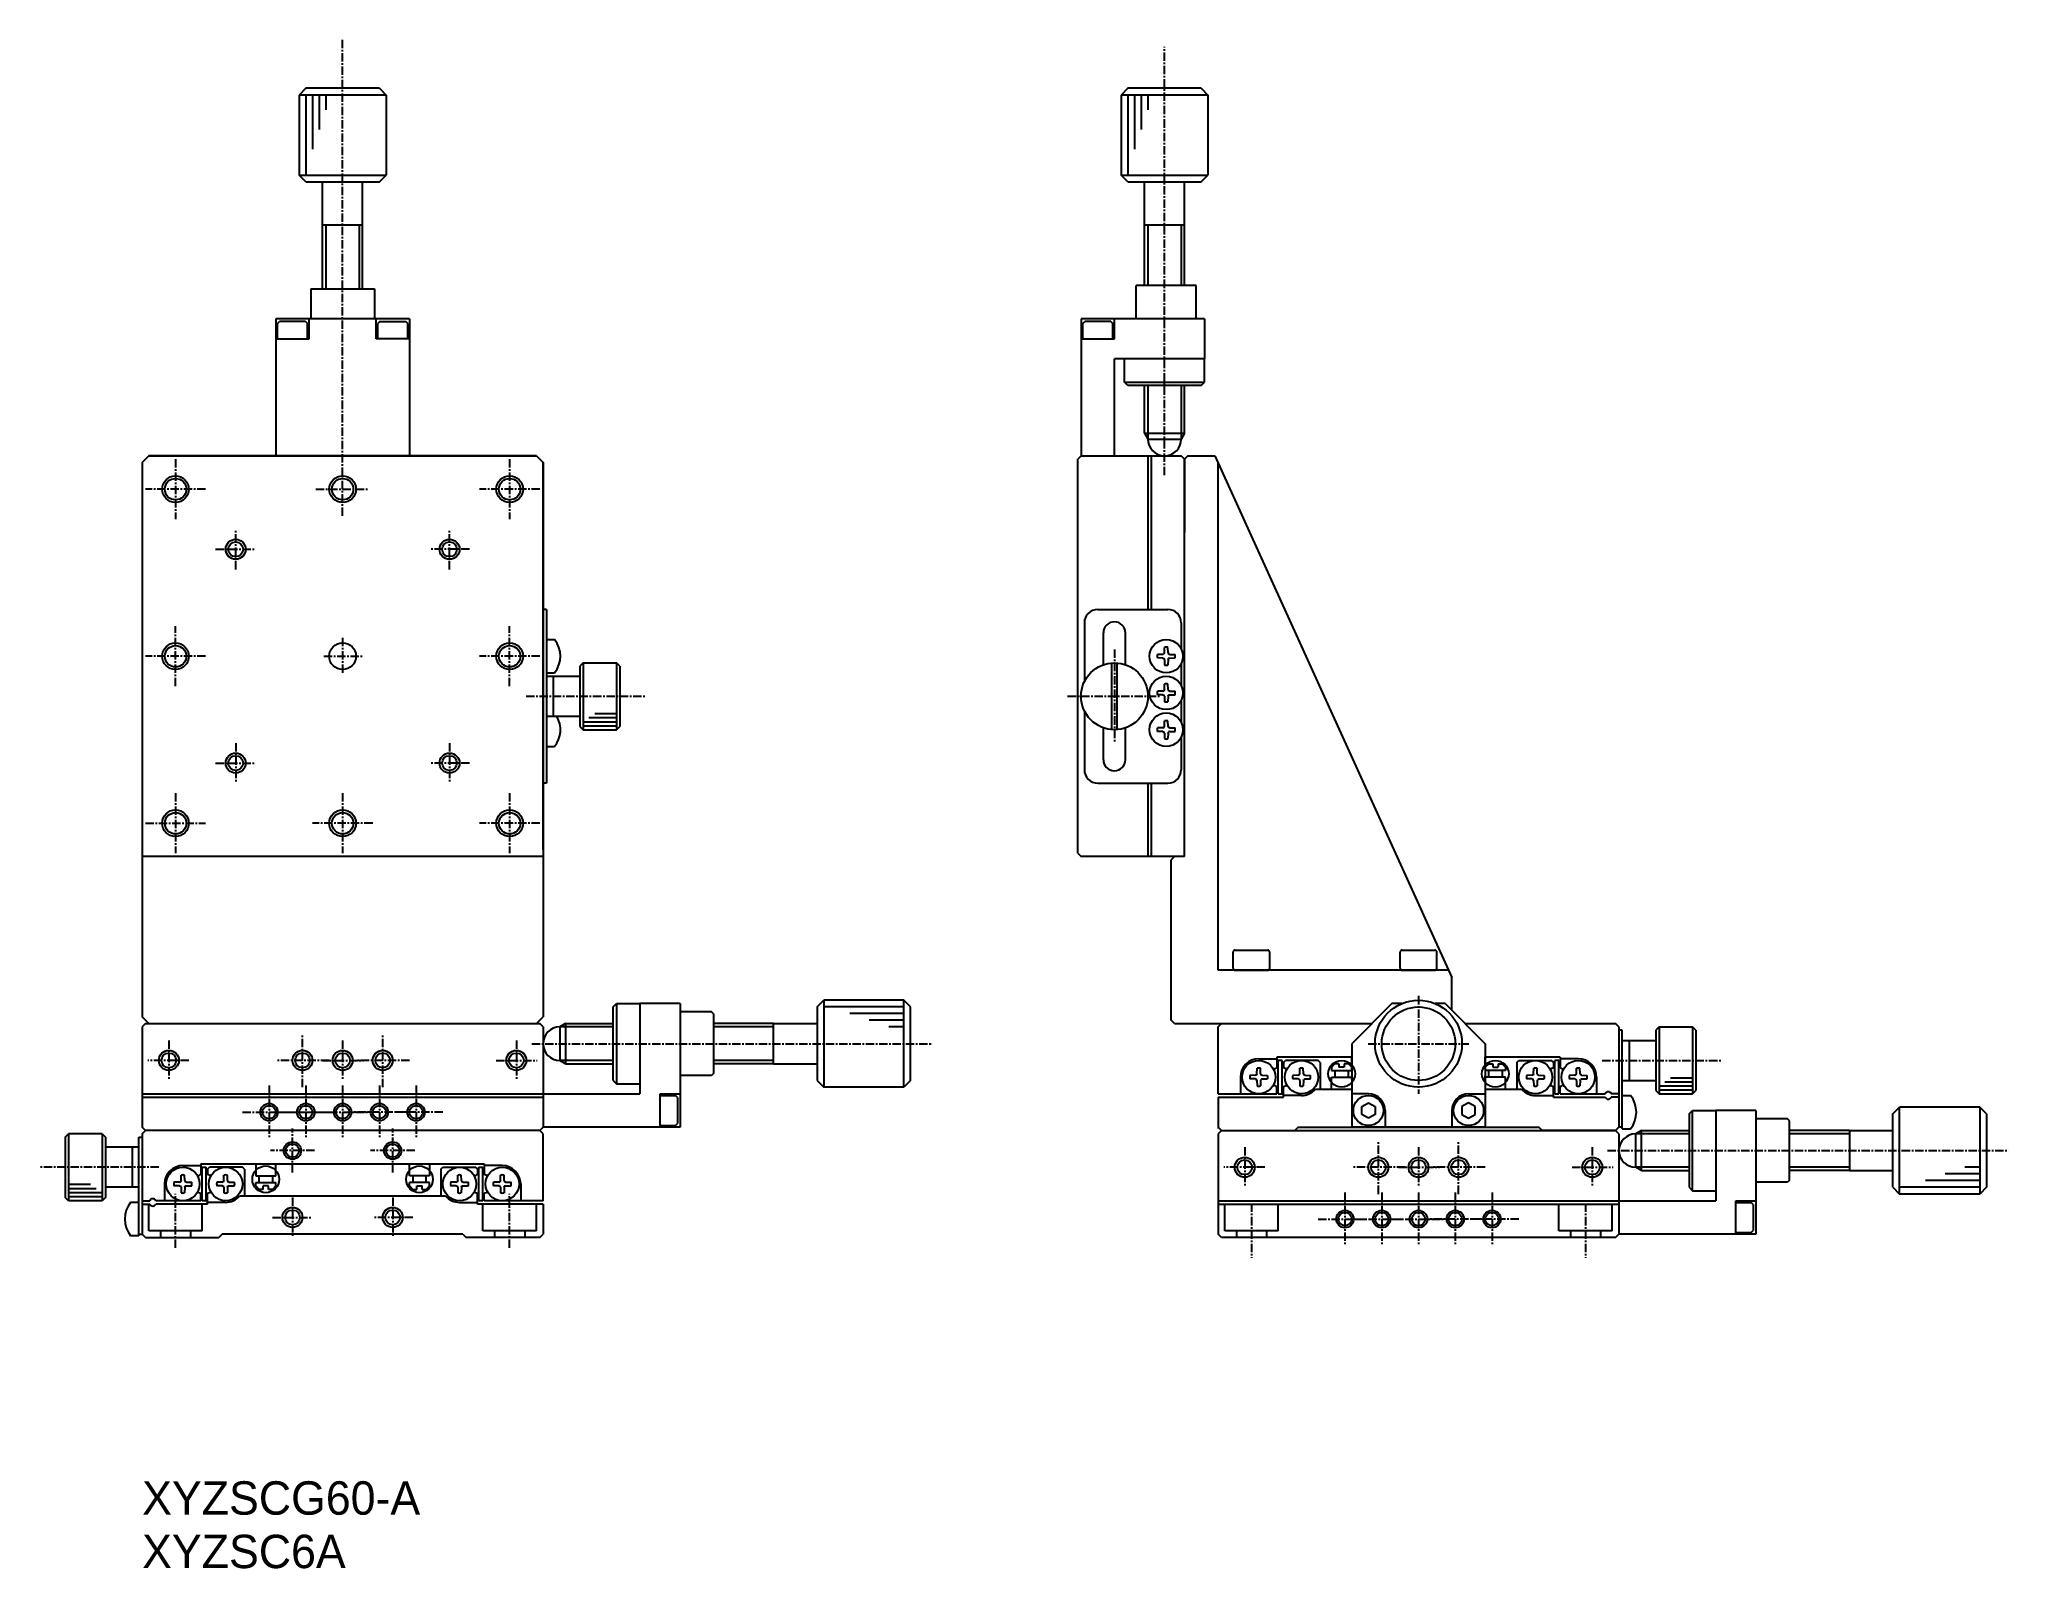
# Model space of a CAD drawing. Extents: x 93 to 388, y 139 to 368.
import ezdxf

# ---------------------------------------------------------------- set-up
doc = ezdxf.new("R2010")
doc.units = 0
doc.linetypes.add('CENTER', pattern=[2, 1.25, -0.25, 0.25, -0.25])
doc.layers.get('0').update_dxf_attribs({"linetype": 'CONTINUOUS'})
doc.layers.add('001', color=7, linetype='CONTINUOUS')
doc.layers.add('CENTER', color=1, linetype='CENTER')

# ---------------------------------------------------------------- blocks, each defined once
blk = doc.blocks.new('JZB-1')
at = {"layer": '001'}
for p, q in [((229.545221, 319.429203), (229.545221, 321.829203)), ((229.845221, 322.129203), (234.745221, 322.129203)), ((235.045221, 319.429203), (235.045221, 321.829203)), ((229.845221, 319.129203), (234.745221, 319.129203))]:
    blk.add_line(p, q, dxfattribs=at)
for centre, start, end in [((229.845221, 321.829203), 90, 180), ((234.745221, 321.829203), 0, 90), ((229.845221, 319.429203), 180, 270), ((234.745221, 319.429203), 270, 0)]:
    blk.add_arc(centre, 0.3, start, end, dxfattribs=at)
blk = doc.blocks.new('JZB-2')
at = {"layer": '001'}
for p, q in [((254.54522, 319.429203), (254.54522, 321.829203)), ((254.84522, 322.129203), (259.74522, 322.129203)), ((260.04522, 319.429203), (260.04522, 321.829203)), ((254.84522, 319.129203), (259.74522, 319.129203))]:
    blk.add_line(p, q, dxfattribs=at)
for centre, start, end in [((254.84522, 321.829203), 90, 180), ((259.74522, 321.829203), 0, 90), ((254.84522, 319.429203), 180, 270), ((259.74522, 319.429203), 270, 0)]:
    blk.add_arc(centre, 0.3, start, end, dxfattribs=at)

msp = doc.modelspace()

# ---------------------------------------------------------------- linework, layer by layer
at = {"color": 7, "linetype": 'CONTINUOUS'}
for p, q in [((133.11, 360.28), (132.11, 359.28)), ((144.11, 360.28), (133.11, 360.28)), ((144.11, 360.28), (145.11, 359.28)), ((256.11, 360.28), (255.11, 359.28)), ((267.11, 360.28), (256.11, 360.28)), ((267.11, 360.28), (268.11, 359.28)), ((132.11, 359.28), (132.11, 347.28)), ((145.11, 359.28), (145.11, 347.28)), ((255.11, 359.28), (255.11, 347.28)), ((268.11, 359.28), (268.11, 347.28)), ((133.11, 346.28), (132.11, 347.28)), ((133.11, 346.28), (144.11, 346.28)), ((135.61, 330.28), (135.61, 346.28)), ((141.61, 330.28), (141.61, 346.28)), ((144.11, 346.28), (145.11, 347.28)), ((256.11, 346.28), (255.11, 347.28)), ((256.11, 346.28), (267.11, 346.28)), ((258.61, 330.78), (258.61, 346.28)), ((264.61, 330.78), (264.61, 346.28)), ((267.11, 346.28), (268.11, 347.28)), ((141.61, 339.78), (135.61, 339.78)), ((264.61, 339.78), (258.61, 339.78)), ((133.86, 330.28), (143.36, 330.28)), ((133.86, 330.28), (133.86, 325.78)), ((143.36, 330.28), (143.36, 325.78)), ((266.36, 330.78), (257.36, 330.78)), ((257.36, 325.78), (257.36, 330.78)), ((266.36, 325.78), (266.36, 330.78)), ((148.61, 325.78), (128.61, 325.78)), ((128.61, 325.78), (128.61, 305.28)), ((128.86, 325.08), (129.16, 325.38)), ((128.86, 322.78), (128.86, 325.08)), ((133.06, 325.38), (129.16, 325.38)), ((133.06, 325.38), (133.36, 325.08)), ((133.36, 322.78), (133.36, 325.08)), ((133.61, 322.78), (133.61, 325.78)), ((143.61, 322.78), (143.61, 325.78)), ((144.16, 325.38), (143.86, 325.08)), ((143.86, 322.78), (143.86, 325.08)), ((144.16, 325.38), (148.06, 325.38)), ((148.36, 325.08), (148.06, 325.38)), ((148.36, 322.78), (148.36, 325.08)), ((148.61, 325.78), (148.61, 305.28)), ((249.11, 325.78), (249.11, 305.28)), ((267.61, 325.78), (249.11, 325.78)), ((249.36, 325.08), (249.66, 325.38)), ((249.36, 322.78), (249.36, 325.08)), ((253.56, 325.38), (249.66, 325.38)), ((253.56, 325.38), (253.86, 325.08)), ((253.86, 322.78), (253.86, 325.08)), ((254.11, 322.78), (254.11, 325.78)), ((267.61, 325.78), (267.61, 319.78)), ((128.61, 322.78), (133.61, 322.78)), ((148.61, 322.78), (143.61, 322.78)), ((249.11, 322.78), (254.11, 322.78)), ((254.11, 305.28), (254.11, 319.78)), ((267.61, 319.78), (254.11, 319.78)), ((255.61, 316.28), (255.61, 319.78)), ((267.61, 316.28), (267.61, 319.78)), ((256.11, 315.78), (255.61, 316.28)), ((267.11, 315.78), (256.11, 315.78)), ((258.61, 308.64), (258.61, 315.78)), ((264.61, 308.64), (264.61, 315.78)), ((267.11, 315.78), (267.61, 316.28)), ((258.61, 308.64), (264.61, 308.64)), ((258.61, 308.64), (259.11, 307.78)), ((259.11, 307.78), (264.11, 307.78)), ((264.61, 308.64), (264.11, 307.78)), ((109.61, 305.28), (108.61, 304.28)), ((108.61, 304.28), (109.61, 305.28)), ((108.61, 304.28), (108.61, 221.28)), ((108.61, 304.28), (108.61, 246.28)), ((109.61, 305.28), (167.61, 305.28)), ((167.61, 305.28), (109.61, 305.28)), ((167.61, 305.28), (168.61, 304.28)), ((167.61, 305.28), (168.61, 304.28)), ((168.61, 304.28), (168.61, 221.28)), ((168.61, 246.28), (168.61, 304.28)), ((249.11, 305.28), (248.61, 304.78)), ((248.61, 245.78), (248.61, 304.78)), ((249.11, 305.28), (264.11, 305.28)), ((259.11, 305.28), (259.11, 282.28)), ((259.61, 305.28), (259.61, 282.28)), ((264.61, 304.78), (264.11, 305.28)), ((265.11, 305.28), (264.61, 304.78)), ((264.61, 245.28), (264.61, 304.78)), ((264.61, 304.78), (264.61, 293.78)), ((265.11, 305.28), (269.11, 305.28)), ((269.11, 305.28), (304.61, 227.18)), ((269.61, 228.28), (269.61, 304.18)), ((169.11, 282.28), (168.61, 282.28)), ((169.11, 282.28), (169.11, 256.28)), ((249.61, 280.28), (249.61, 271.46)), ((251.61, 282.28), (262.11, 282.28)), ((264.11, 280.28), (264.11, 276.37)), ((169.11, 277.78), (170.33, 277.78)), ((252.46, 274.06), (252.46, 278.78)), ((255.76, 273.92), (255.76, 278.78)), ((174.61, 274.28), (174.11, 273.78)), ((174.61, 274.28), (179.61, 274.28)), ((180.11, 273.78), (179.61, 274.28)), ((253.71, 264.29), (253.71, 274.26)), ((254.51, 264.29), (254.51, 274.26)), ((261.37, 275.55), (260.53, 275.54)), ((261.37, 275), (260.53, 275.02)), ((261.37, 275.55), (261.51, 275.61)), ((261.37, 275), (261.51, 274.94)), ((261.58, 275.78), (261.51, 275.61)), ((261.58, 274.78), (261.51, 274.94)), ((261.58, 275.78), (261.6, 276.6)), ((261.58, 274.78), (261.6, 273.95)), ((262.13, 275.78), (262.12, 276.6)), ((262.13, 274.78), (262.12, 273.95)), ((262.13, 275.78), (262.2, 275.61)), ((262.13, 274.78), (262.2, 274.94)), ((262.34, 275.55), (262.2, 275.61)), ((262.34, 275), (262.2, 274.94)), ((262.34, 275.55), (263.18, 275.54)), ((262.34, 275), (263.18, 275.02)), ((264.11, 274.19), (264.11, 270.87)), ((169.11, 272.78), (170.33, 272.78)), ((169.11, 272.28), (174.11, 272.28)), ((170.11, 272.28), (170.11, 266.28)), ((174.11, 273.78), (174.11, 264.78)), ((180.11, 273.78), (180.11, 264.78)), ((261.37, 270.05), (260.53, 270.04)), ((261.37, 269.5), (260.53, 269.52)), ((261.37, 270.05), (261.51, 270.11)), ((261.37, 269.5), (261.51, 269.44)), ((261.58, 270.28), (261.51, 270.11)), ((261.58, 269.28), (261.51, 269.44)), ((261.58, 270.28), (261.6, 271.1)), ((261.58, 269.28), (261.6, 268.45)), ((262.13, 270.28), (262.12, 271.1)), ((262.13, 269.28), (262.12, 268.45)), ((262.13, 270.28), (262.2, 270.11)), ((262.13, 269.28), (262.2, 269.44)), ((262.34, 270.05), (262.2, 270.11)), ((262.34, 269.5), (262.2, 269.44)), ((262.34, 270.05), (263.18, 270.04)), ((262.34, 269.5), (263.18, 269.52)), ((264.11, 268.69), (264.11, 265.37)), ((169.11, 266.28), (174.11, 266.28)), ((249.61, 267.1), (249.61, 258.28)), ((261.58, 264.78), (261.6, 265.6)), ((262.13, 264.78), (262.12, 265.6)), ((174.11, 264.78), (174.61, 264.28)), ((174.61, 264.28), (179.61, 264.28)), ((179.61, 264.28), (180.11, 264.78)), ((252.46, 259.78), (252.46, 264.49)), ((255.76, 259.78), (255.76, 264.63)), ((261.37, 264.55), (260.53, 264.54)), ((261.37, 264), (260.53, 264.02)), ((261.37, 264.55), (261.51, 264.61)), ((261.37, 264), (261.51, 263.94)), ((261.58, 264.78), (261.51, 264.61)), ((261.58, 263.78), (261.51, 263.94)), ((261.58, 263.78), (261.6, 262.95)), ((262.13, 263.78), (262.12, 262.95)), ((262.13, 264.78), (262.2, 264.61)), ((262.13, 263.78), (262.2, 263.94)), ((262.34, 264.55), (262.2, 264.61)), ((262.34, 264), (262.2, 263.94)), ((262.34, 264.55), (263.18, 264.54)), ((262.34, 264), (263.18, 264.02)), ((264.11, 263.19), (264.11, 258.28)), ((169.11, 261.78), (170.33, 261.78)), ((169.11, 256.28), (168.61, 256.28)), ((251.61, 256.28), (262.11, 256.28)), ((259.11, 256.28), (259.11, 245.28)), ((259.61, 256.28), (259.61, 245.28)), ((168.61, 245.28), (108.61, 245.28)), ((248.61, 245.78), (249.11, 245.28)), ((264.61, 245.28), (249.11, 245.28)), ((263.11, 245.28), (262.61, 244.78)), ((262.61, 220.78), (262.61, 244.78)), ((304.11, 228.28), (269.61, 228.28)), ((304.61, 222.28), (304.61, 227.18)), ((109.61, 220.28), (108.61, 221.28)), ((167.61, 220.28), (168.61, 221.28)), ((179.11, 222.78), (179.61, 223.28)), ((179.11, 211.78), (179.11, 222.78)), ((179.61, 223.28), (179.61, 211.28)), ((179.61, 223.28), (183.11, 223.28)), ((183.11, 223.28), (183.11, 209.78)), ((189.11, 223.28), (183.11, 223.28)), ((189.11, 223.28), (189.11, 204.78)), ((193.81, 222.03), (189.11, 222.03)), ((194.11, 221.73), (193.81, 222.03)), ((194.11, 221.73), (194.11, 212.83)), ((209.61, 222.78), (210.61, 223.78)), ((209.61, 222.78), (209.61, 211.78)), ((210.61, 223.78), (210.61, 210.78)), ((222.61, 223.78), (210.61, 223.78)), ((222.61, 210.78), (222.61, 223.78)), ((223.61, 222.78), (222.61, 223.78)), ((223.61, 211.78), (223.61, 222.78)), ((295.61, 223.28), (289.61, 217.28)), ((297.11, 223.28), (295.61, 223.28)), ((303.61, 223.28), (302.11, 223.28)), ((303.61, 223.28), (309.61, 217.28)), ((109.11, 220.28), (108.61, 219.78)), ((108.61, 219.78), (108.61, 204.78)), ((109.11, 220.28), (168.11, 220.28)), ((109.61, 220.28), (167.61, 220.28)), ((168.61, 219.78), (168.11, 220.28)), ((168.61, 219.78), (168.61, 204.78)), ((171.97, 220.28), (171.11, 219.78)), ((171.11, 219.78), (171.11, 214.78)), ((171.97, 220.28), (179.11, 220.28)), ((171.97, 220.28), (171.97, 214.28)), ((203.11, 220.28), (194.11, 220.28)), ((203.11, 220.28), (209.61, 220.28)), ((203.11, 214.28), (203.11, 220.28)), ((263.11, 220.28), (262.61, 220.78)), ((263.11, 220.28), (292.61, 220.28)), ((269.61, 219.78), (270.11, 220.28)), ((269.61, 209.78), (269.61, 219.78)), ((270.11, 220.28), (292.61, 220.28)), ((306.61, 220.28), (329.11, 220.28)), ((329.61, 219.78), (329.11, 220.28)), ((329.61, 219.78), (329.61, 204.78)), ((330.11, 219.28), (329.61, 219.28)), ((330.11, 204.53), (330.11, 219.28)), ((335.61, 219.78), (335.11, 219.28)), ((335.11, 219.28), (335.11, 210.28)), ((335.61, 219.78), (335.61, 209.78)), ((335.61, 219.78), (340.61, 219.78)), ((340.61, 219.78), (340.61, 209.78)), ((341.11, 219.28), (340.61, 219.78)), ((341.11, 219.28), (341.11, 210.28)), ((289.61, 215.28), (278.41, 215.28)), ((278.41, 215.28), (278.41, 213.69)), ((289.61, 217.28), (289.61, 204.78)), ((289.61, 213.48), (289.61, 215.28)), ((309.61, 217.28), (309.61, 204.78)), ((320.81, 215.28), (309.61, 215.28)), ((309.61, 213.48), (309.61, 215.28)), ((320.81, 215.28), (320.81, 213.69)), ((330.11, 217.78), (335.11, 217.78)), ((331.11, 217.78), (331.11, 211.78)), ((171.97, 214.28), (171.11, 214.78)), ((171.97, 214.28), (179.11, 214.28)), ((193.81, 212.53), (189.11, 212.53)), ((194.11, 212.83), (193.81, 212.53)), ((203.11, 214.28), (194.11, 214.28)), ((203.11, 214.28), (209.61, 214.28)), ((272.96, 212.28), (272.96, 209.78)), ((275.22, 212.55), (274.38, 212.54)), ((275.22, 212.55), (275.36, 212.61)), ((275.43, 212.78), (275.36, 212.61)), ((275.43, 212.78), (275.45, 213.6)), ((275.71, 215.03), (278.41, 215.03)), ((275.98, 212.78), (275.97, 213.6)), ((275.98, 212.78), (276.05, 212.61)), ((276.19, 212.55), (276.05, 212.61)), ((276.19, 212.55), (277.03, 212.54)), ((278.61, 209.78), (278.61, 214.78)), ((279.21, 214.78), (278.61, 214.78)), ((279.21, 209.78), (279.21, 214.78)), ((279.41, 214.48), (279.71, 214.78)), ((279.41, 214.48), (279.41, 213.69)), ((284.61, 214.78), (279.71, 214.78)), ((281.62, 212.55), (280.78, 212.54)), ((281.62, 212.55), (281.76, 212.61)), ((281.83, 212.78), (281.76, 212.61)), ((281.83, 212.78), (281.85, 213.6)), ((282.38, 212.78), (282.37, 213.6)), ((282.38, 212.78), (282.45, 212.61)), ((282.59, 212.55), (282.45, 212.61)), ((282.59, 212.55), (283.43, 212.54)), ((284.91, 214.48), (284.61, 214.78)), ((284.91, 214.48), (284.91, 210.48)), ((286.61, 213.78), (287.11, 214.28)), ((286.61, 213.78), (286.61, 213.28)), ((286.61, 213.28), (289.61, 213.28)), ((286.61, 210.48), (286.61, 212.28)), ((286.61, 212.28), (289.61, 212.28)), ((287.71, 214.28), (287.11, 214.28)), ((287.11, 213.28), (287.11, 212.28)), ((287.71, 214.28), (287.71, 213.78)), ((288.51, 213.78), (287.71, 213.78)), ((288.51, 214.28), (288.51, 213.78)), ((289.11, 214.28), (288.51, 214.28)), ((289.61, 213.78), (289.11, 214.28)), ((289.11, 212.28), (289.11, 213.28)), ((289.61, 211.98), (289.61, 212.48)), ((309.61, 213.78), (310.11, 214.28)), ((312.61, 213.28), (309.61, 213.28)), ((309.61, 211.98), (309.61, 212.48)), ((312.61, 212.28), (309.61, 212.28)), ((310.11, 214.28), (310.71, 214.28)), ((310.11, 212.28), (310.11, 213.28)), ((310.71, 214.28), (310.71, 213.78)), ((310.71, 213.78), (311.51, 213.78)), ((311.51, 214.28), (311.51, 213.78)), ((311.51, 214.28), (312.11, 214.28)), ((312.61, 213.78), (312.11, 214.28)), ((312.11, 213.28), (312.11, 212.28)), ((312.61, 213.78), (312.61, 213.28)), ((312.61, 210.48), (312.61, 212.28)), ((314.31, 214.48), (314.61, 214.78)), ((314.31, 214.48), (314.31, 210.48)), ((314.61, 214.78), (319.51, 214.78)), ((316.62, 212.55), (315.78, 212.54)), ((316.62, 212.55), (316.76, 212.61)), ((316.83, 212.78), (316.76, 212.61)), ((316.83, 212.78), (316.85, 213.6)), ((317.38, 212.78), (317.37, 213.6)), ((317.38, 212.78), (317.45, 212.61)), ((317.59, 212.55), (317.45, 212.61)), ((317.59, 212.55), (318.43, 212.54)), ((319.81, 214.48), (319.51, 214.78)), ((319.81, 214.48), (319.81, 213.69)), ((320.01, 209.78), (320.01, 214.78)), ((320.61, 214.78), (320.01, 214.78)), ((320.61, 209.78), (320.61, 214.78)), ((323.51, 215.03), (320.81, 215.03)), ((323.02, 212.55), (322.18, 212.54)), ((323.02, 212.55), (323.16, 212.61)), ((323.23, 212.78), (323.16, 212.61)), ((323.23, 212.78), (323.25, 213.6)), ((323.78, 212.78), (323.77, 213.6)), ((323.78, 212.78), (323.85, 212.61)), ((323.99, 212.55), (323.85, 212.61)), ((323.99, 212.55), (324.83, 212.54)), ((326.26, 212.28), (326.26, 209.78)), ((108.61, 209.78), (168.61, 209.78)), ((108.61, 209.28), (168.61, 209.28)), ((168.61, 209.78), (183.11, 209.78)), ((179.11, 211.78), (179.61, 211.28)), ((179.61, 211.28), (183.11, 211.28)), ((186.11, 204.78), (186.11, 209.78)), ((186.11, 209.78), (189.11, 209.78)), ((186.11, 209.53), (188.41, 209.53)), ((188.71, 209.23), (188.41, 209.53)), ((188.71, 209.23), (188.71, 205.33)), ((209.61, 211.78), (210.61, 210.78)), ((222.61, 210.78), (210.61, 210.78)), ((223.61, 211.78), (222.61, 210.78)), ((269.61, 209.78), (278.41, 209.78)), ((269.61, 209.28), (279.41, 209.28)), ((269.61, 209.28), (269.61, 204.58)), ((275.22, 212), (274.38, 212.02)), ((275.22, 212), (275.36, 211.94)), ((275.43, 211.78), (275.36, 211.94)), ((275.43, 211.78), (275.45, 210.95)), ((275.98, 211.78), (275.97, 210.95)), ((275.98, 211.78), (276.05, 211.94)), ((276.19, 212), (276.05, 211.94)), ((276.19, 212), (277.03, 212.02)), ((278.41, 209.78), (278.41, 210.86)), ((278.61, 209.78), (279.21, 209.78)), ((279.41, 209.28), (279.41, 210.86)), ((282.11, 209.53), (279.41, 209.53)), ((281.62, 212), (280.78, 212.02)), ((281.62, 212), (281.76, 211.94)), ((281.83, 211.78), (281.76, 211.94)), ((281.83, 211.78), (281.85, 210.95)), ((282.38, 211.78), (282.37, 210.95)), ((282.38, 211.78), (282.45, 211.94)), ((282.59, 212), (282.45, 211.94)), ((282.59, 212), (283.43, 212.02)), ((284.18, 210.48), (289.61, 210.48)), ((292.11, 209.78), (289.61, 209.78)), ((307.11, 209.78), (309.61, 209.78)), ((309.61, 210.48), (315.03, 210.48)), ((316.62, 212), (315.78, 212.02)), ((316.62, 212), (316.76, 211.94)), ((316.83, 211.78), (316.76, 211.94)), ((316.83, 211.78), (316.85, 210.95)), ((317.11, 209.53), (319.81, 209.53)), ((317.38, 211.78), (317.37, 210.95)), ((317.38, 211.78), (317.45, 211.94)), ((317.59, 212), (317.45, 211.94)), ((317.59, 212), (318.43, 212.02)), ((319.81, 209.28), (319.81, 210.86)), ((319.81, 209.28), (327.55, 209.28)), ((320.01, 209.78), (320.61, 209.78)), ((320.81, 209.78), (320.81, 210.86)), ((320.81, 209.78), (327.55, 209.78)), ((323.02, 212), (322.18, 212.02)), ((323.02, 212), (323.16, 211.94)), ((323.23, 211.78), (323.16, 211.94)), ((323.23, 211.78), (323.25, 210.95)), ((323.78, 211.78), (323.77, 210.95)), ((323.78, 211.78), (323.85, 211.94)), ((323.99, 212), (323.85, 211.94)), ((323.99, 212), (324.83, 212.02)), ((329.61, 209.78), (328.46, 209.78)), ((329.61, 209.28), (328.46, 209.28)), ((330.11, 211.78), (335.11, 211.78)), ((330.11, 209.53), (331.33, 209.53)), ((335.11, 210.28), (335.61, 209.78)), ((335.61, 209.78), (340.61, 209.78)), ((340.61, 209.78), (341.11, 210.28)), ((129.11, 207.03), (137.11, 207.03)), ((291.11, 207.86), (292.11, 208.43)), ((291.11, 206.7), (291.11, 207.86)), ((292.11, 206.12), (291.11, 206.7)), ((292.11, 208.43), (293.11, 207.86)), ((293.11, 206.7), (292.11, 206.12)), ((293.11, 207.86), (293.11, 206.7)), ((294.61, 207.28), (294.61, 204.78)), ((304.61, 207.28), (304.61, 204.78)), ((307.11, 208.43), (306.11, 207.86)), ((306.11, 207.86), (306.11, 206.7)), ((306.11, 206.7), (307.11, 206.12)), ((308.11, 207.86), (307.11, 208.43)), ((307.11, 206.12), (308.11, 206.7)), ((308.11, 206.7), (308.11, 207.86)), ((340.11, 206.78), (340.61, 207.28)), ((340.11, 206.78), (340.11, 195.78)), ((340.61, 195.28), (340.61, 207.28)), ((340.61, 207.28), (344.11, 207.28)), ((350.11, 207.28), (344.11, 207.28)), ((344.11, 207.28), (344.11, 193.78)), ((350.11, 207.28), (350.11, 188.78)), ((370.61, 206.78), (371.61, 207.78)), ((370.61, 195.78), (370.61, 206.78)), ((383.61, 207.78), (371.61, 207.78)), ((371.61, 194.78), (371.61, 207.78)), ((383.61, 207.78), (383.61, 194.78)), ((384.61, 206.78), (383.61, 207.78)), ((384.61, 206.78), (384.61, 195.78)), ((97.11, 203.28), (97.61, 203.78)), ((97.61, 203.78), (97.61, 193.78)), ((102.61, 203.78), (97.61, 203.78)), ((102.61, 203.78), (102.61, 193.78)), ((102.61, 203.78), (103.11, 203.28)), ((109.11, 204.28), (108.61, 204.78)), ((108.61, 203.78), (109.11, 204.28)), ((108.61, 203.78), (108.61, 188.78)), ((168.11, 204.28), (109.11, 204.28)), ((168.11, 204.28), (109.11, 204.28)), ((168.11, 204.28), (168.61, 204.78)), ((168.61, 203.78), (168.11, 204.28)), ((189.11, 204.78), (168.61, 204.78)), ((168.61, 193.78), (168.61, 203.78)), ((186.11, 205.03), (188.41, 205.03)), ((188.41, 205.03), (188.71, 205.33)), ((270.11, 204.28), (269.61, 204.78)), ((270.11, 204.28), (269.61, 203.78)), ((269.61, 203.78), (269.61, 188.78)), ((270.11, 204.28), (329.11, 204.28)), ((270.11, 204.28), (281.11, 204.28)), ((281.61, 204.78), (281.11, 204.28)), ((281.61, 204.78), (317.61, 204.78)), ((309.61, 204.78), (289.61, 204.78)), ((318.11, 204.28), (317.61, 204.78)), ((329.11, 204.28), (318.11, 204.28)), ((329.11, 204.28), (329.61, 204.78)), ((329.61, 203.78), (329.11, 204.28)), ((330.11, 204.78), (329.61, 204.78)), ((329.61, 203.78), (329.61, 188.78)), ((330.11, 204.53), (331.33, 204.53)), ((332.97, 204.28), (332.11, 203.78)), ((332.11, 198.78), (332.11, 203.78)), ((332.97, 198.28), (332.97, 204.28)), ((332.97, 204.28), (340.11, 204.28)), ((354.81, 206.03), (350.11, 206.03)), ((355.11, 205.73), (354.81, 206.03)), ((355.11, 196.83), (355.11, 205.73)), ((364.11, 204.28), (355.11, 204.28)), ((364.11, 204.28), (364.11, 198.28)), ((364.11, 204.28), (370.61, 204.28)), ((97.11, 203.28), (97.11, 194.28)), ((103.11, 203.28), (103.11, 194.28)), ((108.11, 201.78), (103.11, 201.78)), ((107.11, 201.78), (107.11, 195.78)), ((108.11, 188.53), (108.11, 203.28)), ((108.11, 203.28), (108.61, 203.28)), ((114.43, 196.78), (114.45, 197.6)), ((114.71, 199.03), (117.41, 199.03)), ((114.98, 196.78), (114.97, 197.6)), ((117.41, 199.28), (159.81, 199.28)), ((117.41, 199.28), (117.41, 197.69)), ((117.61, 193.78), (117.61, 198.78)), ((117.61, 198.78), (118.21, 198.78)), ((118.21, 193.78), (118.21, 198.78)), ((118.41, 198.48), (118.71, 198.78)), ((118.41, 198.48), (118.41, 197.69)), ((123.61, 198.78), (118.71, 198.78)), ((120.83, 196.78), (120.85, 197.6)), ((121.38, 196.78), (121.37, 197.6)), ((123.91, 198.48), (123.61, 198.78)), ((123.91, 198.48), (123.91, 194.48)), ((125.61, 199.28), (125.61, 197.48)), ((125.61, 197.48), (128.61, 197.48)), ((126.11, 196.48), (126.11, 197.48)), ((128.11, 197.48), (128.11, 196.48)), ((128.61, 197.48), (128.61, 199.28)), ((148.61, 197.48), (148.61, 199.28)), ((151.61, 197.48), (148.61, 197.48)), ((149.11, 197.48), (149.11, 196.48)), ((151.11, 196.48), (151.11, 197.48)), ((151.61, 199.28), (151.61, 197.48)), ((153.31, 198.48), (153.61, 198.78)), ((153.31, 198.48), (153.31, 194.48)), ((153.61, 198.78), (158.51, 198.78)), ((155.83, 196.78), (155.85, 197.6)), ((156.38, 196.78), (156.37, 197.6)), ((158.81, 198.48), (158.51, 198.78)), ((158.81, 198.48), (158.81, 197.69)), ((159.01, 193.78), (159.01, 198.78)), ((159.01, 198.78), (159.61, 198.78)), ((159.61, 193.78), (159.61, 198.78)), ((159.81, 199.28), (159.81, 197.69)), ((162.51, 199.03), (159.81, 199.03)), ((162.23, 196.78), (162.25, 197.6)), ((162.78, 196.78), (162.77, 197.6)), ((332.97, 198.28), (332.11, 198.78)), ((332.97, 198.28), (340.11, 198.28)), ((364.11, 198.28), (355.11, 198.28)), ((364.11, 198.28), (370.61, 198.28)), ((108.11, 195.78), (103.11, 195.78)), ((111.96, 196.28), (111.96, 193.78)), ((114.22, 196.55), (113.38, 196.54)), ((114.22, 196), (113.38, 196.02)), ((114.22, 196.55), (114.36, 196.61)), ((114.22, 196), (114.36, 195.94)), ((114.43, 196.78), (114.36, 196.61)), ((114.43, 195.78), (114.36, 195.94)), ((114.43, 195.78), (114.45, 194.95)), ((114.98, 195.78), (114.97, 194.95)), ((114.98, 196.78), (115.05, 196.61)), ((114.98, 195.78), (115.05, 195.94)), ((115.19, 196.55), (115.05, 196.61)), ((115.19, 196), (115.05, 195.94)), ((115.19, 196.55), (116.03, 196.54)), ((115.19, 196), (116.03, 196.02)), ((117.41, 193.78), (117.41, 194.86)), ((118.41, 193.28), (118.41, 194.86)), ((120.62, 196.55), (119.78, 196.54)), ((120.62, 196), (119.78, 196.02)), ((120.62, 196.55), (120.76, 196.61)), ((120.62, 196), (120.76, 195.94)), ((120.83, 196.78), (120.76, 196.61)), ((120.83, 195.78), (120.76, 195.94)), ((120.83, 195.78), (120.85, 194.95)), ((121.38, 195.78), (121.37, 194.95)), ((121.38, 196.78), (121.45, 196.61)), ((121.38, 195.78), (121.45, 195.94)), ((121.59, 196.55), (121.45, 196.61)), ((121.59, 196), (121.45, 195.94)), ((121.59, 196.55), (122.43, 196.54)), ((121.59, 196), (122.43, 196.02)), ((125.61, 196.48), (128.61, 196.48)), ((125.61, 195.98), (125.61, 196.48)), ((125.61, 195.98), (126.11, 195.48)), ((126.71, 195.48), (126.11, 195.48)), ((127.51, 195.98), (126.71, 195.98)), ((126.71, 195.48), (126.71, 195.98)), ((127.51, 195.48), (127.51, 195.98)), ((128.11, 195.48), (127.51, 195.48)), ((128.61, 195.98), (128.11, 195.48)), ((128.61, 195.98), (128.61, 196.48)), ((148.61, 195.98), (148.61, 196.48)), ((151.61, 196.48), (148.61, 196.48)), ((148.61, 195.98), (149.11, 195.48)), ((149.11, 195.48), (149.71, 195.48)), ((149.71, 195.98), (150.51, 195.98)), ((149.71, 195.48), (149.71, 195.98)), ((150.51, 195.48), (150.51, 195.98)), ((150.51, 195.48), (151.11, 195.48)), ((151.61, 195.98), (151.11, 195.48)), ((151.61, 195.98), (151.61, 196.48)), ((155.62, 196.55), (154.78, 196.54)), ((155.62, 196), (154.78, 196.02)), ((155.62, 196.55), (155.76, 196.61)), ((155.62, 196), (155.76, 195.94)), ((155.83, 196.78), (155.76, 196.61)), ((155.83, 195.78), (155.76, 195.94)), ((155.83, 195.78), (155.85, 194.95)), ((156.38, 195.78), (156.37, 194.95)), ((156.38, 196.78), (156.45, 196.61)), ((156.38, 195.78), (156.45, 195.94)), ((156.59, 196.55), (156.45, 196.61)), ((156.59, 196), (156.45, 195.94)), ((156.59, 196.55), (157.43, 196.54)), ((156.59, 196), (157.43, 196.02)), ((158.81, 193.28), (158.81, 194.86)), ((159.81, 193.78), (159.81, 194.86)), ((162.02, 196.55), (161.18, 196.54)), ((162.02, 196), (161.18, 196.02)), ((162.02, 196.55), (162.16, 196.61)), ((162.02, 196), (162.16, 195.94)), ((162.23, 196.78), (162.16, 196.61)), ((162.23, 195.78), (162.16, 195.94)), ((162.23, 195.78), (162.25, 194.95)), ((162.78, 195.78), (162.77, 194.95)), ((162.78, 196.78), (162.85, 196.61)), ((162.78, 195.78), (162.85, 195.94)), ((162.99, 196.55), (162.85, 196.61)), ((162.99, 196), (162.85, 195.94)), ((162.99, 196.55), (163.83, 196.54)), ((162.99, 196), (163.83, 196.02)), ((165.26, 196.28), (165.26, 193.78)), ((340.11, 195.78), (340.61, 195.28)), ((340.61, 195.28), (344.11, 195.28)), ((354.81, 196.53), (350.11, 196.53)), ((355.11, 196.83), (354.81, 196.53)), ((370.61, 195.78), (371.61, 194.78)), ((383.61, 194.78), (371.61, 194.78)), ((384.61, 195.78), (383.61, 194.78)), ((97.61, 193.78), (97.11, 194.28)), ((102.61, 193.78), (97.61, 193.78)), ((103.11, 194.28), (102.61, 193.78)), ((108.11, 193.53), (106.88, 193.53)), ((108.61, 193.78), (109.75, 193.78)), ((108.61, 193.28), (109.75, 193.28)), ((117.41, 193.78), (110.66, 193.78)), ((118.41, 193.28), (110.66, 193.28)), ((118.21, 193.78), (117.61, 193.78)), ((121.11, 193.53), (118.41, 193.53)), ((154.03, 194.48), (123.18, 194.48)), ((156.11, 193.53), (158.81, 193.53)), ((168.61, 193.28), (158.81, 193.28)), ((159.61, 193.78), (159.01, 193.78)), ((168.61, 193.78), (159.81, 193.78)), ((168.61, 193.28), (168.61, 188.78)), ((269.61, 193.78), (329.61, 193.78)), ((269.61, 193.28), (329.61, 193.28)), ((329.61, 193.78), (344.11, 193.78)), ((347.11, 188.78), (347.11, 193.78)), ((347.11, 193.78), (350.11, 193.78)), ((347.11, 193.53), (349.41, 193.53)), ((349.71, 193.23), (349.41, 193.53)), ((349.71, 193.23), (349.71, 189.33)), ((108.11, 188.78), (108.61, 188.78)), ((109.11, 188.28), (108.61, 188.78)), ((120.61, 188.78), (120.11, 188.28)), ((156.61, 188.78), (120.61, 188.78)), ((156.61, 188.78), (157.11, 188.28)), ((168.11, 188.28), (168.61, 188.78)), ((270.11, 188.28), (269.61, 188.78)), ((329.11, 188.28), (329.61, 188.78)), ((350.11, 188.78), (329.61, 188.78)), ((347.11, 189.03), (349.41, 189.03)), ((349.41, 189.03), (349.71, 189.33)), ((108.11, 188.53), (106.88, 188.53)), ((109.11, 188.28), (120.11, 188.28)), ((168.11, 188.28), (157.11, 188.28)), ((329.11, 188.28), (270.11, 188.28))]:
    msp.add_line(p, q, dxfattribs=at)
at = {"color": 3, "linetype": 'CONTINUOUS'}
for p, q in [((145.11, 359.28), (132.11, 359.28)), ((133.11, 359.28), (133.11, 347.28)), ((134.11, 359.28), (134.11, 351.16)), ((135.11, 359.28), (135.11, 354.11)), ((136.11, 359.28), (136.11, 357.04)), ((268.11, 359.28), (255.11, 359.28)), ((256.11, 359.28), (256.11, 347.28)), ((257.11, 359.28), (257.11, 351.16)), ((258.11, 359.28), (258.11, 354.11)), ((259.11, 359.28), (259.11, 357.04)), ((132.11, 347.28), (145.11, 347.28)), ((255.11, 347.28), (268.11, 347.28)), ((136.11, 339.78), (136.11, 330.28)), ((141.11, 339.78), (141.11, 330.28)), ((259.11, 339.78), (259.11, 330.78)), ((264.11, 339.78), (264.11, 330.78)), ((255.61, 316.28), (267.61, 316.28)), ((259.11, 315.78), (259.11, 307.78)), ((264.11, 315.78), (264.11, 307.78)), ((174.61, 274.28), (174.61, 264.28)), ((179.61, 274.28), (179.61, 264.28)), ((174.61, 265.48), (179.61, 265.48)), ((175.47, 266.08), (179.61, 266.08)), ((176.34, 266.68), (179.61, 266.68)), ((174.61, 264.88), (179.61, 264.88)), ((222.61, 222.78), (210.61, 222.78)), ((222.61, 221.78), (214.49, 221.78)), ((179.11, 219.78), (171.11, 219.78)), ((203.11, 219.78), (194.11, 219.78)), ((222.61, 220.78), (217.43, 220.78)), ((222.61, 219.78), (220.37, 219.78)), ((179.11, 214.78), (171.11, 214.78)), ((203.11, 214.78), (194.11, 214.78)), ((337.34, 212.18), (340.61, 212.18)), ((335.61, 210.98), (340.61, 210.98)), ((335.61, 210.38), (340.61, 210.38)), ((336.47, 211.58), (340.61, 211.58)), ((340.11, 203.78), (332.11, 203.78)), ((364.11, 203.78), (355.11, 203.78)), ((340.11, 198.78), (332.11, 198.78)), ((364.11, 198.78), (355.11, 198.78)), ((383.61, 197.78), (378.43, 197.78)), ((383.61, 198.78), (381.37, 198.78)), ((100.87, 196.18), (97.61, 196.18)), ((101.74, 195.58), (97.61, 195.58)), ((102.61, 194.98), (97.61, 194.98)), ((383.61, 195.78), (371.61, 195.78)), ((383.61, 196.78), (375.49, 196.78)), ((102.61, 194.38), (97.61, 194.38)), ((109.61, 189.28), (109.61, 193.28)), ((117.61, 189.28), (117.61, 193.28)), ((159.61, 189.26), (159.61, 193.28)), ((167.61, 189.29), (167.61, 193.28)), ((270.61, 189.28), (270.61, 193.28)), ((278.61, 189.28), (278.61, 193.28)), ((320.61, 189.27), (320.61, 193.28)), ((328.61, 189.27), (328.61, 193.28)), ((117.61, 189.28), (109.61, 189.28)), ((111.36, 189.28), (111.36, 188.28)), ((115.86, 189.28), (115.86, 188.28)), ((167.61, 189.28), (159.61, 189.28)), ((161.36, 189.28), (161.36, 188.28)), ((165.86, 189.28), (165.86, 188.28)), ((278.61, 189.28), (270.61, 189.28)), ((272.36, 189.28), (272.36, 188.28)), ((276.86, 189.28), (276.86, 188.28)), ((328.61, 189.28), (320.61, 189.28)), ((322.36, 189.28), (322.36, 188.28)), ((326.86, 189.28), (326.86, 188.28))]:
    msp.add_line(p, q, dxfattribs=at)
for centre, radius in [((113.61, 300.28), 2), ((138.61, 300.28), 2), ((163.61, 300.28), 2), ((122.61, 291.28), 1.5), ((154.61, 291.28), 1.5), ((113.61, 275.28), 2), ((163.61, 275.28), 2), ((122.61, 259.28), 1.5), ((154.61, 259.28), 1.5), ((113.61, 250.28), 2), ((138.61, 250.28), 2), ((163.61, 250.28), 2), ((112.61, 214.78), 1.5), ((132.61, 214.78), 1.5), ((138.61, 214.78), 1.5), ((144.61, 214.78), 1.5), ((164.61, 214.78), 1.5), ((288.11, 212.78), 2), ((311.11, 212.78), 2), ((127.61, 207.03), 1.3), ((133.11, 207.03), 1.3), ((138.61, 207.03), 1.3), ((144.11, 207.03), 1.3), ((149.61, 207.03), 1.3), ((131.11, 201.28), 1.3), ((146.11, 201.28), 1.3), ((127.11, 196.98), 2), ((150.11, 196.98), 2), ((273.61, 198.78), 1.5), ((293.61, 198.78), 1.5), ((299.61, 198.78), 1.5), ((305.61, 198.78), 1.5), ((325.61, 198.78), 1.5), ((131.11, 191.28), 1.5), ((146.11, 191.28), 1.5), ((288.61, 191.03), 1.3), ((294.11, 191.03), 1.3), ((299.61, 191.03), 1.3), ((305.11, 191.03), 1.3), ((310.61, 191.03), 1.3)]:
    msp.add_circle(centre, radius, dxfattribs=at)
at = {"color": 7, "linetype": 'CONTINUOUS'}
for centre, radius in [((113.61, 300.28), 1.6), ((138.61, 300.28), 1.6), ((163.61, 300.28), 1.6), ((122.61, 291.28), 1.1), ((154.61, 291.28), 1.1), ((138.61, 275.28), 2), ((261.86, 275.28), 2.5), ((113.61, 275.28), 1.6), ((163.61, 275.28), 1.6), ((254.11, 269.28), 5), ((261.86, 269.78), 2.5), ((261.86, 264.28), 2.5), ((122.61, 259.28), 1.1), ((154.61, 259.28), 1.1), ((113.61, 250.28), 1.6), ((138.61, 250.28), 1.6), ((163.61, 250.28), 1.6), ((299.61, 217.28), 6.5), ((299.61, 217.28), 5.5), ((112.61, 214.78), 1.1), ((132.61, 214.78), 1.1), ((138.61, 214.78), 1.1), ((144.61, 214.78), 1.1), ((164.61, 214.78), 1.1), ((275.71, 212.28), 2.5), ((282.11, 212.28), 2.5), ((317.11, 212.28), 2.5), ((323.51, 212.28), 2.5), ((292.11, 207.28), 2.25), ((307.11, 207.28), 2.25), ((127.61, 207.03), 1), ((133.11, 207.03), 1), ((138.61, 207.03), 1), ((144.11, 207.03), 1), ((149.61, 207.03), 1), ((131.11, 201.28), 1), ((146.11, 201.28), 1), ((114.71, 196.28), 2.5), ((121.11, 196.28), 2.5), ((156.11, 196.28), 2.5), ((162.51, 196.28), 2.5), ((273.61, 198.78), 1.1), ((293.61, 198.78), 1.1), ((299.61, 198.78), 1.1), ((305.61, 198.78), 1.1), ((325.61, 198.78), 1.1), ((131.11, 191.28), 1.1), ((146.11, 191.28), 1.1), ((288.61, 191.03), 1), ((294.11, 191.03), 1), ((299.61, 191.03), 1), ((305.11, 191.03), 1), ((310.61, 191.03), 1)]:
    msp.add_circle(centre, radius, dxfattribs=at)
for centre, radius, start, end in [((261.61, 307.78), 2.5, 180, 0), ((251.61, 280.28), 2, 90, 180), ((254.11, 278.78), 1.65, 0, 180), ((262.11, 280.28), 2, 0, 90), ((167.21, 275.28), 4, 321.3178, 38.6822), ((261.86, 275.28), 1.35, 168.8959, 191.1041), ((261.86, 275.28), 1.35, 78.8959, 101.1041), ((261.86, 275.28), 1.35, 348.8959, 11.1041), ((261.86, 275.28), 1.35, 258.8959, 281.1041), ((261.86, 269.78), 1.35, 78.8959, 101.1041), ((261.86, 269.78), 1.35, 168.8959, 191.1041), ((261.86, 269.78), 1.35, 258.8959, 281.1041), ((261.86, 269.78), 1.35, 348.8959, 11.1041), ((167.21, 264.28), 4, 321.3178, 30), ((261.86, 264.28), 1.35, 78.8959, 101.1041), ((261.86, 264.28), 1.35, 168.8959, 191.1041), ((261.86, 264.28), 1.35, 258.8959, 281.1041), ((261.86, 264.28), 1.35, 348.8959, 11.1041), ((254.11, 259.78), 1.65, 180, 0), ((251.61, 258.28), 2, 180, 270), ((262.11, 258.28), 2, 270, 0), ((171.11, 217.28), 2.5, 90, 270), ((275.71, 212.28), 2.75, 90, 180), ((275.71, 212.28), 1.35, 168.8959, 191.1041), ((275.71, 212.28), 1.35, 78.8959, 101.1041), ((275.71, 212.28), 1.35, 348.8959, 11.1041), ((278.91, 212.28), 1.5, 101.5369, 130.5416), ((278.91, 212.28), 1.5, 49.4584, 78.463), ((282.11, 212.28), 1.35, 168.8959, 191.1041), ((282.11, 212.28), 1.35, 78.8959, 101.1041), ((282.11, 212.28), 1.35, 348.8959, 11.1041), ((317.11, 212.28), 1.35, 168.8959, 191.1041), ((317.11, 212.28), 1.35, 78.8959, 101.1041), ((317.11, 212.28), 1.35, 348.8959, 11.1041), ((320.31, 212.28), 1.5, 101.5369, 130.5416), ((320.31, 212.28), 1.5, 49.4584, 78.463), ((323.51, 212.28), 1.35, 168.8959, 191.1041), ((323.51, 212.28), 1.35, 78.8959, 101.1041), ((323.51, 212.28), 2.75, 360, 90), ((323.51, 212.28), 1.35, 348.8959, 11.1041), ((275.71, 212.28), 1.35, 258.8959, 281.1041), ((278.91, 212.28), 1.5, 229.4584, 258.463), ((278.91, 212.28), 1.5, 281.537, 310.5416), ((282.11, 212.28), 1.35, 258.8959, 281.1041), ((282.11, 212.28), 2.75, 270, 319.1149), ((292.11, 207.28), 2.5, 0, 90), ((307.11, 207.28), 2.5, 90, 180), ((317.11, 212.28), 2.75, 220.8851, 270), ((317.11, 212.28), 1.35, 258.8959, 281.1041), ((320.31, 212.28), 1.5, 229.4584, 258.463), ((320.31, 212.28), 1.5, 281.537, 310.5416), ((323.51, 212.28), 1.35, 258.8959, 281.1041), ((328.01, 209.58), 0.5, 23.5782, 156.4218), ((328.01, 209.48), 0.5, 203.5782, 336.4218), ((328.21, 207.03), 4, 321.3178, 38.6822), ((332.11, 201.28), 2.5, 90, 270), ((114.71, 196.28), 2.75, 90, 180), ((114.71, 196.28), 1.35, 78.8959, 101.1041), ((117.91, 196.28), 1.5, 101.537, 130.5416), ((117.91, 196.28), 1.5, 49.4584, 78.4631), ((121.11, 196.28), 1.35, 78.8959, 101.1041), ((156.11, 196.28), 1.35, 78.8959, 101.1041), ((159.31, 196.28), 1.5, 101.537, 130.5416), ((159.31, 196.28), 1.5, 49.4584, 78.4631), ((162.51, 196.28), 1.35, 78.8959, 101.1041), ((162.51, 196.28), 2.75, 0, 90), ((114.71, 196.28), 1.35, 168.8959, 191.1041), ((114.71, 196.28), 1.35, 258.8959, 281.1041), ((114.71, 196.28), 1.35, 348.8959, 11.1041), ((117.91, 196.28), 1.5, 229.4584, 258.463), ((117.91, 196.28), 1.5, 281.537, 310.5416), ((121.11, 196.28), 1.35, 168.8959, 191.1041), ((121.11, 196.28), 1.35, 258.8959, 281.1041), ((121.11, 196.28), 1.35, 348.8959, 11.1041), ((156.11, 196.28), 1.35, 168.8959, 191.1041), ((156.11, 196.28), 1.35, 258.8959, 281.1041), ((156.11, 196.28), 1.35, 348.8959, 11.1041), ((159.31, 196.28), 1.5, 229.4584, 258.463), ((159.31, 196.28), 1.5, 281.537, 310.5416), ((162.51, 196.28), 1.35, 168.8959, 191.1041), ((162.51, 196.28), 1.35, 258.8959, 281.1041), ((162.51, 196.28), 1.35, 348.8959, 11.1041), ((110.01, 191.03), 4, 141.3178, 218.6822), ((110.21, 193.58), 0.5, 23.5782, 156.4218), ((110.21, 193.48), 0.5, 203.5782, 336.4218), ((121.11, 196.28), 2.75, 270, 319.1149), ((156.11, 196.28), 2.75, 220.8851, 270)]:
    msp.add_arc(centre, radius, start, end, dxfattribs=at)
at = {"layer": 'CENTER', "color": 1, "linetype": 'CENTER'}
for p, q in [((138.61, 296.28), (138.61, 367.61)), ((261.61, 302.39), (261.61, 366.5)), ((113.61, 304.78), (113.61, 295.78)), ((163.61, 304.78), (163.61, 295.78)), ((118.11, 300.28), (109.11, 300.28)), ((134.61, 300.28), (142.61, 300.28)), ((168.11, 300.28), (159.11, 300.28)), ((122.61, 288.28), (122.61, 294.28)), ((154.61, 288.28), (154.61, 294.28)), ((119.61, 291.28), (125.61, 291.28)), ((157.61, 291.28), (151.61, 291.28)), ((113.61, 270.78), (113.61, 279.78)), ((138.61, 278.03), (138.61, 272.63)), ((163.61, 270.78), (163.61, 279.78)), ((118.11, 275.28), (109.11, 275.28)), ((135.79, 275.28), (141.74, 275.28)), ((168.11, 275.28), (159.11, 275.28)), ((254.11, 276.28), (254.11, 262.28)), ((166.08, 269.28), (183.97, 269.28)), ((247.11, 269.28), (261.11, 269.28)), ((122.61, 262.28), (122.61, 256.28)), ((154.61, 262.28), (154.61, 256.28)), ((119.61, 259.28), (125.61, 259.28)), ((157.61, 259.28), (151.61, 259.28)), ((113.61, 254.78), (113.61, 245.78)), ((138.61, 254.78), (138.61, 245.78)), ((163.61, 254.78), (163.61, 245.78)), ((109.11, 250.28), (118.11, 250.28)), ((143.11, 250.28), (134.11, 250.28)), ((168.11, 250.28), (159.11, 250.28)), ((299.61, 224.42), (299.61, 209.77)), ((132.61, 210.78), (132.61, 218.78)), ((144.61, 210.78), (144.61, 218.78)), ((112.61, 217.78), (112.61, 211.78)), ((138.61, 217.78), (138.61, 211.78)), ((164.61, 217.78), (164.61, 211.78)), ((166.91, 217.28), (226.92, 217.28)), ((292.08, 217.28), (307.13, 217.28)), ((115.61, 214.78), (109.48, 214.78)), ((136.61, 214.78), (128.61, 214.78)), ((135.61, 214.78), (141.73, 214.78)), ((148.61, 214.78), (140.61, 214.78)), ((161.61, 214.78), (167.73, 214.78)), ((327.08, 214.78), (344.97, 214.78)), ((127.61, 211.03), (127.61, 203.03)), ((133.11, 211.03), (133.11, 203.03)), ((138.61, 211.03), (138.61, 203.03)), ((144.11, 211.03), (144.11, 203.03)), ((149.61, 211.03), (149.61, 203.03)), ((123.61, 207.03), (131.61, 207.03)), ((128.11, 207.03), (136.11, 207.03)), ((134.61, 207.03), (142.61, 207.03)), ((148.11, 207.03), (140.11, 207.03)), ((153.61, 207.03), (145.61, 207.03)), ((131.11, 197.98), (131.11, 204.58)), ((146.11, 197.98), (146.11, 204.58)), ((134.41, 201.28), (127.81, 201.28)), ((149.41, 201.28), (142.81, 201.28)), ((273.61, 201.78), (273.61, 195.78)), ((293.61, 194.78), (293.61, 202.78)), ((299.61, 201.78), (299.61, 195.78)), ((305.61, 194.78), (305.61, 202.78)), ((325.61, 201.78), (325.61, 195.78)), ((327.91, 201.28), (387.92, 201.28)), ((111.13, 198.78), (93.24, 198.78)), ((276.61, 198.78), (270.48, 198.78)), ((297.61, 198.78), (289.61, 198.78)), ((296.61, 198.78), (302.73, 198.78)), ((309.61, 198.78), (301.61, 198.78)), ((322.61, 198.78), (328.73, 198.78)), ((113.61, 186.7), (113.61, 194.82)), ((163.61, 186.7), (163.61, 194.82)), ((288.61, 195.03), (288.61, 187.03)), ((294.11, 195.03), (294.11, 187.03)), ((299.61, 195.03), (299.61, 187.03)), ((305.11, 195.03), (305.11, 187.03)), ((310.61, 195.03), (310.61, 187.03)), ((131.11, 194.28), (131.11, 188.28)), ((146.11, 194.28), (146.11, 188.28)), ((274.61, 193.34), (274.61, 185.22)), ((324.61, 193.34), (324.61, 185.22)), ((128.11, 191.28), (134.11, 191.28)), ((149.11, 191.28), (143.11, 191.28)), ((284.61, 191.03), (292.61, 191.03)), ((290.11, 191.03), (298.11, 191.03)), ((295.61, 191.03), (303.61, 191.03)), ((309.11, 191.03), (301.11, 191.03)), ((314.61, 191.03), (306.61, 191.03))]:
    msp.add_line(p, q, dxfattribs=at)

# ---------------------------------------------------------------- block references
at = {"color": 7, "linetype": 'CONTINUOUS'}
for name in ['JZB-1', 'JZB-2']:
    msp.add_blockref(name, (42.31, -90.85), dxfattribs=at)

# ---------------------------------------------------------------- texts
for s, p in [('XYZSCG60-A', (108.61, 146.78)), ('XYZSC6A', (108.61, 138.78))]:
    msp.add_text(s, height=5, dxfattribs=at).set_placement(p)

doc.saveas('drawing.dxf')
